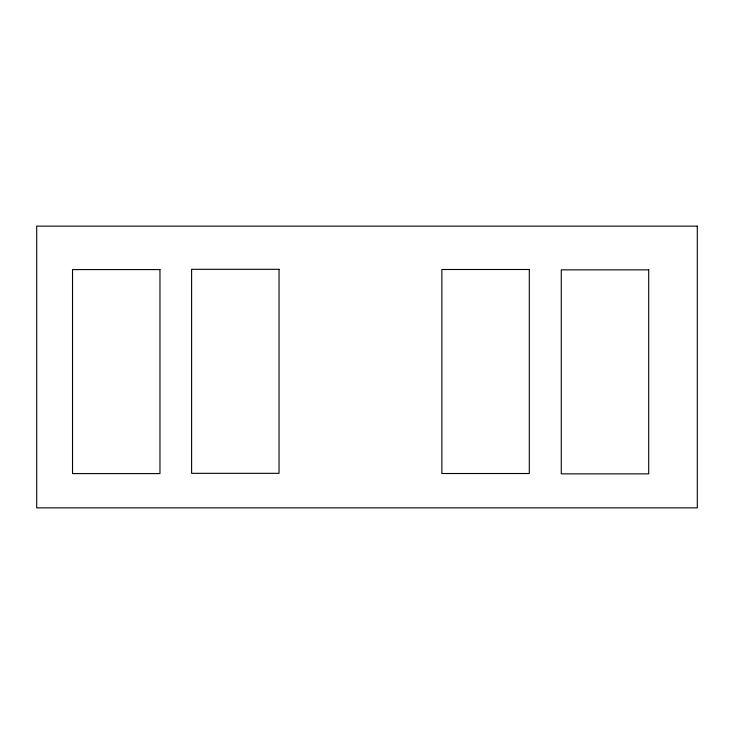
<?xml version="1.0" encoding="UTF-8"?>
<svg xmlns="http://www.w3.org/2000/svg" width="734" height="734" viewBox="0 0 734 734"><rect width="100%" height="100%" fill="white"/><g stroke="black" fill="none" stroke-linecap="round" stroke-linejoin="round"><path stroke-width="1.1" d="M697.3 226.136L36.7 226.136L36.7 507.864L697.3 507.864L697.3 226.136M279.039 269.314L191.602 269.314L191.602 473.329L279.039 473.329L279.039 269.314M159.966 269.589L72.528 269.589L72.528 473.595L159.966 473.595L159.966 269.589M529.297 269.497L441.868 269.497L441.868 473.513L529.297 473.513L529.297 269.497M648.7 269.855L561.271 269.855L561.271 473.861L648.7 473.861L648.7 269.855"/></g></svg>
